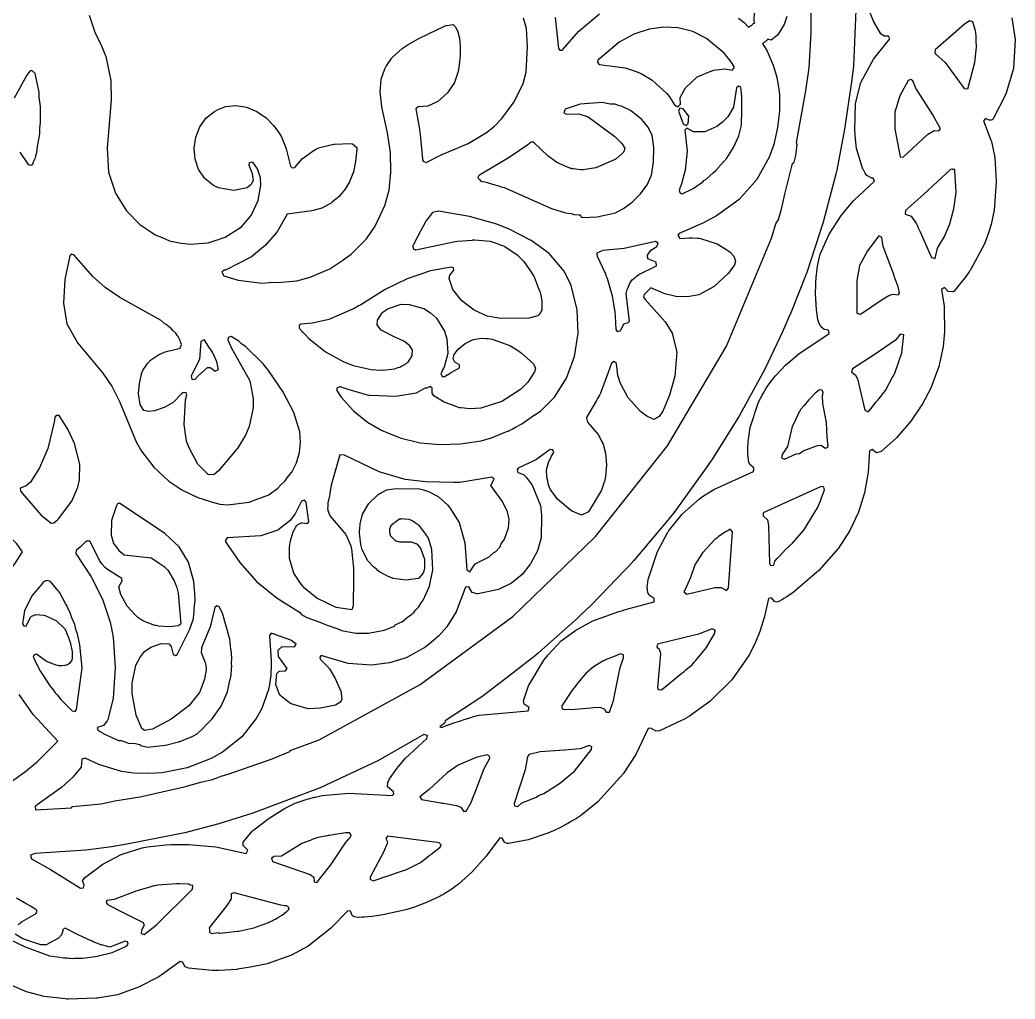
# Model space of a CAD drawing. Header units: millimetres. Extents: x 0 to 300, y 0 to 299.
# Drawn here: x 153.5 to 300.2, y 0.5 to 144.8 of the extents above; entities that cross this region are included whole.
import ezdxf

# ---------------------------------------------------------------- set-up
doc = ezdxf.new("R2010")
doc.units = ezdxf.units.MM
doc.layers.add('CUT', color=7, linetype='CONTINUOUS')

msp = doc.modelspace()

# ---------------------------------------------------------------- linework, layer by layer
at = {"layer": 'CUT'}
for points in [[(266.5788, 145.2991), (266.1433, 144.1234), (265.2383, 142.6017), (264.254, 141.8074), (263.8484, 141.9006), (263.7728, 141.9574), (263.7572, 141.9331), (263.6851, 141.8415), (263.6044, 141.7573), (263.5159, 141.6813), (263.4204, 141.6143), (263.3189, 141.5569), (263.3092, 141.5526), (263.2982, 141.5395), (263.2144, 141.4576), (263.1229, 141.3842), (263.0247, 141.3201), (262.9832, 141.2985), (263.6644, 140.1502), (264.5614, 138.1022), (265.0683, 136.3509), (265.3658, 134.5385), (265.4694, 133.7743), (265.4706, 131.3716), (265.2009, 128.9448), (264.6239, 126.4121), (263.9664, 124.5637), (262.125, 121.2733), (262.1181, 121.2623), (259.5215, 118.3269), (256.1952, 115.8899), (254.2818, 114.8582), (250.6931, 113.3078), (250.4833, 113.044), (250.7833, 112.5754), (252.157, 112.6834), (252.5143, 112.6629), (252.6242, 112.6566), (253.4015, 112.6121), (253.6197, 112.5996), (253.8493, 112.5708), (256.3019, 111.7554), (257.6962, 110.8868), (257.8524, 110.7846), (257.9601, 110.7142), (258.0253, 110.6715), (258.1833, 110.5681), (258.7358, 109.9348), (259.0015, 109.2142), (258.8685, 108.688), (257.9729, 107.4337), (255.8531, 105.4954), (253.5683, 104.2717), (253.5654, 104.2705), (251.8981, 103.9583), (250.1901, 103.9942), (248.5839, 104.3883), (246.5116, 105.3097), (245.5112, 104.3041), (245.4443, 103.9295), (245.6542, 103.5784), (248.6351, 100.2958), (249.654, 98.6074), (250.299, 96.0266), (250.3136, 95.8855), (250.3177, 95.8455), (250.3198, 95.8249), (250.3209, 95.8149), (250.047, 92.2877), (249.2627, 89.4826), (248.2869, 87.1298), (247.7251, 86.3041), (246.972, 85.8903), (245.9406, 86.3766), (245.0066, 87.0836), (243.151, 89.0729), (242.0254, 91.1741), (241.648, 92.3721), (241.4517, 94.1251), (241.0939, 94.4192), (240.7073, 94.164), (240.2471, 92.8106), (239.0897, 89.7482), (238.9457, 89.4913), (238.6657, 88.9919), (238.5483, 88.7825), (238.4906, 88.6794), (237.0228, 86.1755), (237.0417, 86.0948), (237.0331, 86.0793), (237.0508, 86.0563), (237.1861, 85.4809), (238.7589, 83.6901), (238.996, 83.2317), (239.206, 82.7962), (239.3167, 82.5667), (239.342, 82.5142), (239.4655, 82.258), (239.8319, 80.9435), (239.9589, 79.2094), (239.8151, 77.4871), (239.7319, 76.9941), (239.7241, 76.9474), (239.7117, 76.8739), (239.7024, 76.8187), (239.2238, 75.4767), (237.345, 72.2976), (236.3029, 71.7643), (234.9254, 72.3573), (234.6676, 72.5441), (232.7733, 74.1485), (231.6859, 75.6337), (231.4459, 76.243), (231.3503, 76.6766), (231.3099, 76.8599), (231.2809, 76.9914), (231.2492, 77.1353), (231.1153, 78.2244), (231.1461, 78.459), (231.4282, 79.5388), (231.8905, 80.4982), (232.2293, 81.0189), (232.088, 81.3986), (231.686, 81.448), (229.5468, 79.9249), (226.9713, 78.7135), (226.7856, 78.4428), (226.9262, 78.0737), (227.7205, 77.7848), (228.1527, 77.3972), (229.0362, 76.209), (230.2622, 73.2072), (230.4059, 71.7481), (230.3254, 68.4452), (229.7871, 66.5468), (228.848, 64.6995), (228.7928, 64.6185), (227.5333, 63.0591), (225.9531, 61.7806), (224.0435, 60.8047), (221.0806, 60.1808), (220.9291, 60.1661), (220.1537, 60.3807), (219.6769, 61.2095), (219.2167, 61.1719), (217.8385, 57.5207), (216.4576, 55.3112), (215.2751, 54.0231), (214.1468, 52.9926), (213.1972, 52.2767), (213.1429, 52.2453), (213.0192, 52.1738), (212.9123, 52.112), (211.5462, 51.3225), (210.447, 50.7603), (207.9907, 50.0335), (205.3553, 49.6967), (201.8874, 49.9427), (198.569, 50.9089), (198.4297, 50.9547), (198.4184, 50.9528), (197.9029, 51.1029), (197.7005, 50.8443), (197.7464, 50.554), (198.6717, 49.6677), (198.8619, 49.47), (198.9466, 49.3572), (199.0003, 49.2858), (199.1298, 49.1134), (199.9786, 47.7215), (200.7948, 45.8477), (200.9863, 44.7165), (200.8161, 44.2925), (200.0373, 43.7841), (197.8067, 43.3484), (196.0491, 43.23), (196.0124, 43.2301), (193.4884, 43.9607), (193.2387, 44.107), (192.2623, 44.8971), (192.2508, 44.9064), (192.2504, 44.9067), (192.0651, 45.0566), (191.9068, 45.2143), (191.8828, 45.2499), (191.7385, 45.5088), (191.6983, 45.5808), (191.6661, 45.6387), (191.6095, 45.7401), (191.2341, 46.8285), (191.3675, 48.4401), (191.7205, 48.7785), (192.6772, 48.8194), (192.9159, 49.1794), (191.621, 50.9529), (191.5839, 51.8994), (192.1496, 52.4081), (193.9774, 52.3555), (194.2248, 52.7796), (193.4349, 53.3452), (191.2571, 54.1465), (190.941, 54.2722), (190.9275, 54.2678), (190.5643, 54.4015), (190.2917, 54.0295), (190.5368, 50.3754), (190.5409, 50.2399), (190.542, 50.2052), (190.5512, 49.902), (190.5551, 49.7738), (190.4997, 48.1732), (190.2598, 46.5184), (190.2031, 46.3325), (190.1802, 46.2573), (190.1626, 46.1995), (190.1353, 46.11), (189.1938, 43.3124), (188.3424, 41.7954), (186.2271, 39.1359), (183.3825, 36.8652), (181.7228, 35.9251), (178.1815, 34.5245), (174.4622, 33.7988), (172.5023, 33.7051), (170.2754, 33.7651), (168.5427, 34.0276), (168.0089, 34.1442), (165.1372, 35.0451), (163.1393, 35.9727), (162.6398, 35.844), (162.5579, 34.6573), (161.3259, 33.1569), (159.6447, 31.63), (156.3893, 29.3209), (156.3755, 29.3197), (155.7407, 28.8662), (155.8314, 28.3523), (161.0913, 28.6546), (161.2746, 28.8379), (165.4825, 29.2527), (167.5148, 29.6933), (171.2514, 30.2845), (177.7376, 31.7333), (180.2, 32.4437), (181.8933, 32.8108), (183.3238, 33.3448), (184.224, 33.6045), (190.6823, 35.8687), (193.2829, 36.9677), (193.3343, 37.0816), (197.6465, 38.6913), (212.511, 46.8043), (226.1495, 56.8564), (238.3354, 68.6211), (248.9606, 81.9877), (257.6847, 96.7119), (264.3044, 112.6313), (264.9417, 114.7115), (265.3537, 115.3838), (265.7769, 116.865), (266.2606, 119.0718), (266.2537, 119.0996), (267.3737, 123.6236), (267.621, 123.8179), (267.893, 124.8155), (268.0744, 126.3572), (268.0022, 126.7182), (269.3786, 134.3114), (269.8313, 137.7257), (270.1616, 142.9238), (270.1619, 153.7088)], [(276.779, 147.3987), (276.3857, 137.984), (276.0801, 135.6547), (275.0717, 128.6641), (273.9071, 122.6242), (273.8145, 122.2224), (271.9371, 114.9445), (269.5071, 107.5626), (267.1579, 101.6166), (266.8184, 100.8544), (266.2567, 99.5934), (265.8677, 98.7203), (265.538, 97.98), (263.3285, 93.301), (259.5856, 86.4491), (255.7382, 80.3209), (254.9068, 79.0857), (250.027, 72.3331), (249, 71.0561), (243.997, 65.0966), (243.2152, 64.2251), (242.679, 63.6618), (237.8238, 58.6292), (236.9112, 57.7604), (236.3532, 57.2293), (235.8075, 56.7098), (235.7295, 56.6356), (235.6603, 56.5696), (230.8992, 52.3141), (229.9172, 51.4384), (229.5181, 51.1153), (225.1219, 47.6934), (221.5933, 45.0285), (216.2147, 41.4465), (216.1346, 41.1916), (215.4142, 40.5954), (215.7165, 40.5047), (216.3538, 40.7835), (216.3742, 40.7641), (217.6374, 41.2277), (218.3017, 41.4393), (219.1559, 41.7115), (219.6816, 41.8789), (220.5308, 42.1494), (221.189, 42.2846), (228.4345, 42.95), (228.5893, 43.4518), (227.8573, 43.9398), (227.7202, 44.4163), (228.4632, 46.6063), (230.755, 50.4193), (231.2283, 50.9948), (231.3484, 51.1409), (231.3825, 51.1824), (231.4, 51.2037), (233.2772, 53.2502), (235.4622, 54.831), (237.9489, 56.2104), (241.8126, 57.5943), (242.3733, 57.7549), (242.5159, 57.7957), (242.5558, 57.8071), (242.5716, 57.8117), (247.014, 59.0332), (247.0125, 59.497), (246.2529, 59.9743), (246.0787, 60.3342), (245.9785, 61.1865), (246.1184, 62.2701), (246.1226, 62.2932), (246.1244, 62.3032), (246.1364, 62.3697), (246.1551, 62.4729), (247.4713, 66.4214), (249.0274, 69.2796), (249.0649, 69.3346), (249.1107, 69.4017), (249.1752, 69.4963), (249.2586, 69.6185), (251.1263, 71.9181), (251.9945, 72.7262), (253.6848, 74.2117), (254.1357, 74.5281), (255.7831, 75.5546), (261.6637, 78.2408), (261.67, 78.358), (261.6957, 78.3694), (261.7148, 78.7706), (261.1201, 79.2366), (260.9603, 79.6148), (260.9472, 79.6825), (260.9277, 79.7834), (260.9243, 79.8016), (260.9009, 79.9227), (260.7942, 80.8082), (260.7924, 81.5395), (260.8657, 82.585), (261.1633, 84.7045), (262.399, 88.4208), (262.7215, 89.0658), (262.8534, 89.3295), (262.9145, 89.4517), (263.0574, 89.7376), (263.4926, 90.5125), (264.102, 91.3157), (264.3058, 91.5844), (264.4363, 91.7564), (264.9181, 92.3915), (266.3743, 93.9078), (268.3243, 95.549), (272.7897, 98.5706), (272.6995, 99.0617), (272.0425, 99.1695), (271.7111, 99.4428), (271.6085, 99.5989), (271.5728, 99.6532), (271.5369, 99.7078), (271.3219, 100.0349), (271.1093, 100.6262), (270.9186, 102.0619), (270.795, 104.4451), (270.8401, 105.6716), (270.8452, 105.8098), (270.8541, 106.0517), (270.8825, 106.8227), (271.0698, 108.4615), (271.2781, 109.4009), (271.4967, 110.2294), (272.7807, 113.2043), (274.4955, 115.8335), (274.7843, 116.1857), (274.8253, 116.2357), (274.827, 116.2378), (276.0946, 117.7836), (276.4139, 118.1554), (279.4687, 121.0228), (279.2954, 121.4596), (279.0673, 121.4631), (278.3493, 121.8647), (278.0996, 122.2066), (277.839, 122.6664), (277.826, 122.6937), (277.8236, 122.6987), (277.811, 122.7252), (277.7788, 122.7929), (276.8444, 125.8457), (276.689, 127.2544), (276.6008, 128.5066), (276.7026, 132.4737), (277.4705, 135.5531), (279.3208, 138.98), (281.7623, 142.0015), (281.5548, 142.3781), (280.8947, 142.389), (280.4184, 142.7065), (279.3172, 144.5926), (278.6146, 146.4461)], [(163.7213, 145.4926), (164.6282, 142.8324), (165.384, 141.3209), (165.3971, 141.3054), (166.1624, 139.4064), (166.9204, 135.829), (166.9534, 132.9274), (166.3493, 125.9432), (166.5552, 122.3604), (167.6162, 119.252), (169.2098, 116.6298), (171.1732, 114.611), (173.0889, 113.3422), (173.089, 113.3416), (173.0912, 113.3406), (173.4627, 113.0945), (174.4953, 112.6937), (175.5501, 112.2078), (175.9708, 112.121), (175.9888, 112.114), (176.0457, 112.1056), (177.2896, 111.849), (177.8315, 111.84), (178.5579, 111.732), (181.243, 111.9361), (182.5955, 112.3749), (182.8314, 112.4145), (183.0402, 112.5192), (183.7471, 112.7485), (184.7008, 113.3516), (184.8397, 113.4212), (185.0767, 113.5893), (186.1712, 114.2815), (187.6198, 115.9565), (188.6162, 118.1857), (189.0234, 120.4072), (188.9578, 121.494), (188.5496, 122.8385), (187.8588, 123.8027), (187.3224, 123.7058), (187.2625, 123.3824), (187.7186, 122.2861), (187.9025, 121.1404), (187.6063, 120.5013), (187.0076, 120.0063), (185.0542, 119.6182), (182.7811, 120.0453), (182.0441, 120.3793), (180.8389, 121.3498), (180.7896, 121.4021), (180.7766, 121.4158), (180.7401, 121.4546), (180.7333, 121.4617), (179.8759, 122.6987), (179.8722, 122.7067), (179.8666, 122.7186), (179.8614, 122.7296), (179.8522, 122.7492), (179.3567, 124.2588), (179.2014, 125.8881), (179.4499, 127.4989), (180.0274, 129.0236), (180.9676, 130.3241), (181.1399, 130.503), (182.1809, 131.3005), (182.5449, 131.4827), (182.5452, 131.4828), (182.5536, 131.4871), (182.7483, 131.5845), (183.8271, 132.0001), (185.3627, 132.1593), (186.8991, 131.917), (188.458, 131.2688), (189.7934, 130.3265), (190.9063, 129.2133), (191.5148, 128.3649), (192.0638, 127.5448), (192.7652, 125.8004), (193.4084, 123.2009), (193.6401, 122.9582), (194.0369, 123.0302), (195.1189, 124.314), (196.7396, 125.4994), (197.2536, 125.7598), (197.4589, 125.8637), (197.5157, 125.8926), (197.5492, 125.9095), (199.1601, 126.336), (199.7862, 126.4651), (199.9168, 126.4788), (202.2482, 126.5453), (202.5262, 126.5203), (203.1518, 125.957), (203.1612, 125.7121), (203.0029, 123.9287), (202.6761, 122.3951), (202.09, 120.9147), (201.4633, 119.8446), (201.4079, 119.7752), (201.3117, 119.6548), (201.2148, 119.5335), (200.7284, 118.9246), (200.6293, 118.809), (200.2842, 118.5152), (200.1724, 118.4202), (200.1305, 118.3845), (199.5546, 117.8944), (199.3689, 117.7511), (199.1933, 117.6498), (198.0216, 117.0538), (196.5446, 116.6259), (192.9042, 116.136), (191.4726, 113.6656), (191.3306, 113.4547), (189.7342, 111.5963), (187.6448, 109.8798), (183.7971, 107.8771), (183.6125, 107.8868), (183.28, 107.5845), (183.552, 107.0706), (185.6681, 106.4358), (189.205, 105.9823), (190.3537, 106.073), (190.4002, 106.1062), (191.5056, 106.0716), (194.3146, 106.3066), (196.2749, 106.8777), (199.1938, 108.0682), (200.8113, 109.1804), (201.1011, 109.3496), (201.137, 109.4043), (202.3587, 110.2444), (204.6235, 112.5348), (205.8692, 114.3852), (207.3223, 117.439), (207.9191, 119.6692), (208.1912, 122.3245), (208.1303, 125.2295), (207.7124, 128.1238), (206.8388, 131.9808), (206.6194, 134.1546), (206.775, 136.0424), (207.2828, 137.5723), (207.3513, 137.6885), (207.4541, 137.8631), (207.4678, 137.8863), (207.5217, 137.978), (208.0786, 138.7802), (208.2928, 139.0754), (208.3391, 139.1393), (208.4028, 139.2271), (209.8351, 140.5409), (209.8654, 140.5632), (210.7365, 141.1306), (212.3906, 142.0954), (216.2092, 143.9061), (216.3418, 143.9512), (216.359, 143.9571), (216.3619, 143.9581), (216.3906, 143.9679), (217.3532, 144.0771), (217.7328, 143.7378), (218.0599, 143.0248), (218.3141, 142.093), (218.4018, 140.7981), (218.4223, 139.8755), (218.4249, 139.7543), (218.4281, 139.6098), (218.4296, 139.5431), (218.3265, 138.5623), (218.1153, 137.1944), (217.5952, 135.5408), (216.5244, 134.0367), (215.111, 132.7753), (213.626, 132.06), (212.1917, 131.9446), (211.8926, 131.6753), (212.3901, 128.6948), (212.4213, 128.4795), (212.4471, 128.3018), (212.4689, 128.1515), (212.5005, 127.9334), (212.8412, 124.2519), (212.8492, 124.2431), (212.8501, 124.2284), (212.9336, 124.1), (212.9051, 123.9388), (213.419, 123.7574), (215.5326, 124.8515), (219.604, 126.5867), (222.2858, 128.1779), (223.4504, 129.1308), (224.5511, 130.2315), (226.3683, 132.6822), (227.6943, 135.3908), (228.1399, 137.0963), (228.3239, 140.8458), (228.1995, 143.5159), (227.7559, 145.0106)], [(232.3957, 145.1506), (232.8784, 140.5851), (233.0893, 140.323), (233.4597, 140.3408), (235.9171, 143.1364), (238.9481, 145.6532)], [(259.4235, 145.0588), (260.2567, 144.4161), (260.9582, 143.6773), (261.0232, 143.7478), (261.1107, 143.8258), (261.2053, 143.8949), (261.3062, 143.9544), (261.3578, 143.9784), (261.3966, 144.0259), (261.4798, 144.1093), (261.5706, 144.1842), (261.6684, 144.2498), (261.7722, 144.3056), (261.8274, 144.3286), (261.7292, 144.5352), (261.8153, 146.0253)], [(299.7354, 145.0959), (300.207, 141.8892), (299.9637, 137.6376), (298.8299, 133.8322), (296.984, 130.2039), (296.9554, 130.1715), (296.9419, 130.1562), (296.9383, 130.1521), (296.9354, 130.1488), (296.809, 130.0727), (296.6892, 130.0249), (296.3683, 130.0117), (295.8412, 130.2374), (295.5375, 129.9217), (296.6252, 127.0746), (296.7068, 126.8349), (297.2441, 124.4969), (297.423, 120.9643), (297.4187, 120.8132), (297.119, 116.7605), (296.6662, 114.647), (296.2787, 113.3934), (295.6931, 111.753), (293.5625, 107.8254), (293.5617, 107.8242), (293.5064, 107.7443), (293.3903, 107.5765), (292.9998, 107.012), (291.1657, 104.7603), (291.1239, 104.7282), (291.1174, 104.7232), (291.1079, 104.7159), (291.1002, 104.7099), (291.0305, 104.6949), (290.3645, 104.7348), (289.7975, 105.3331), (289.3517, 105.0679), (289.7479, 102.5917), (289.761, 102.2663), (289.8023, 98.8121), (289.627, 96.6375), (289.0703, 94.1163), (289.0219, 93.9246), (289.0168, 93.9045), (288.9926, 93.8087), (288.9293, 93.5579), (288.8388, 93.3039), (287.7924, 90.5212), (286.5621, 88.1721), (284.8519, 85.6217), (282.7285, 83.1871), (280.443, 81.1584), (279.787, 80.9851), (279.1618, 81.4631), (278.7278, 81.2876), (278.5268, 78.1218), (277.987, 75.0927), (277.1062, 72.2275), (275.8272, 69.5076), (274.1827, 66.9431), (271.2829, 63.6098), (267.4849, 60.3697), (266.5357, 59.7526), (266.1125, 59.4774), (265.9383, 59.3641), (265.8467, 59.3046), (265.4772, 59.0846), (265.1023, 58.9465), (264.7176, 59.0566), (264.2935, 59.5795), (263.8364, 59.4848), (263.2512, 56.8666), (262.5613, 54.6191), (261.8184, 52.7976), (261.0186, 51.2005), (261.0035, 51.1738), (261.0013, 51.17), (261.0002, 51.1681), (260.9718, 51.118), (258.4302, 47.5223), (255.2701, 44.3621), (255.2511, 44.3468), (255.2458, 44.3424), (255.2385, 44.3366), (255.2198, 44.3214), (252.1903, 42.1728), (251.5306, 41.7753), (251.4562, 41.7305), (251.3595, 41.6722), (251.1542, 41.5485), (247.7663, 39.9877), (247.2854, 39.9381), (246.5655, 40.3593), (246.5304, 40.3942), (246.5111, 40.3911), (246.5095, 40.3921), (246.49, 40.3879), (246.1034, 40.3275), (244.2888, 36.5085), (242.4489, 33.6581), (238.7238, 29.5391), (236.1248, 27.4574), (235.3896, 27.0002), (235.1706, 26.8721), (235.114, 26.839), (234.8418, 26.6798), (234.5138, 26.488), (234.2637, 26.3417), (233.9903, 26.1818), (233.8327, 26.0896), (233.2016, 25.7441), (232.359, 25.3494), (231.311, 24.927), (228.4546, 23.9445), (225.5197, 23.3808), (225.3415, 23.4128), (225.2957, 23.4211), (225.2844, 23.4231), (225.28, 23.4239), (225.0139, 23.5084), (224.9315, 23.5908), (224.931, 23.5913), (224.931, 23.5913), (224.9227, 23.5996), (224.6112, 24.1769), (224.2384, 24.2063), (222.2514, 21.5011), (220.135, 19.1429), (218.1674, 17.3864), (217.6252, 16.9811), (217.1564, 16.6588), (216.1547, 16.0056), (216.1536, 16.005), (216.1456, 16.0008), (216.1001, 15.9768), (215.966, 15.906), (215.8308, 15.8346), (215.7101, 15.7708), (215.4699, 15.644), (213.4606, 14.6791), (211.5464, 13.9747), (210.5401, 13.6399), (210.4204, 13.6), (210.4025, 13.5941), (210.3998, 13.5932), (206.9953, 12.8877), (205.4425, 12.6331), (204.8107, 12.5679), (204.3047, 12.5371), (204.2943, 12.5365), (204.1674, 12.5287), (203.9068, 12.5129), (203.4254, 12.4836), (203.3022, 12.4966), (202.8011, 12.57), (202.4775, 12.7657), (202.2647, 13.4012), (201.837, 13.4735), (199.3175, 10.8712), (195.9818, 8.263), (193.538, 6.9331), (189.9722, 5.6555), (187.5211, 5.159), (185.8817, 4.8998), (185.5849, 4.8529), (185.4951, 4.8387), (185.4623, 4.8335), (182.8272, 4.6949), (182.5413, 4.6879), (182.5091, 4.6871), (182.4744, 4.6862), (181.8729, 4.6713), (178.3794, 4.9968), (177.8711, 5.2303), (177.4794, 5.9095), (177.1549, 5.9815), (173.9992, 3.7244), (170.9825, 2.1985), (167.8835, 1.0936), (165.2594, 0.6669), (164.9548, 0.6173), (164.8592, 0.6018), (164.7781, 0.5886), (160.6812, 0.4588), (160.594, 0.4623), (160.5648, 0.4635), (160.4185, 0.4694), (160.2311, 0.4769), (157.065, 0.8181), (154.6569, 1.457), (154.4665, 1.5229), (150.4307, 3.2315)], [(153.4763, 125.3094), (154.7376, 123.4607), (154.8085, 123.4571), (154.8106, 123.4542), (155.1395, 123.3603), (155.2532, 123.4347), (155.2973, 123.4324), (155.3214, 123.4793), (155.3958, 123.5279), (155.5198, 123.8653), (155.8234, 124.4557), (155.9085, 124.9223), (156.0161, 125.2149), (156.126, 126.1143), (156.4686, 127.9916), (156.4527, 128.7862), (156.558, 129.6477), (156.5276, 132.0399), (156.3602, 133.3923), (156.3456, 134.1174), (155.7508, 136.8682), (155.2739, 137.3215), (154.9952, 137.2299), (154.5121, 136.617), (152.6475, 133.2443)], [(151.6633, 32.0943), (153.9078, 33.6857), (154.1373, 33.8439), (156.071, 35.4501), (159.1191, 38.4534), (155.4682, 42.3844), (153.4, 45.3348)], [(153.2587, 11.4419), (153.5454, 11.6668), (153.6819, 11.7738), (153.7092, 11.7952), (153.8437, 11.9006), (155.9194, 13.0855), (155.9556, 13.236), (156.0139, 13.3596), (155.9951, 13.4006), (156.0285, 13.5398), (155.8941, 13.6212), (155.877, 13.6586), (155.4848, 13.885), (155.0633, 14.1726), (154.525, 14.4492), (153.0218, 15.3584)], [(152.0466, 9.2506), (154.289, 8.1372), (157.8933, 6.8178), (159.3985, 6.6572), (159.9439, 6.5249), (160.4886, 6.5374), (160.7365, 6.4946), (160.9222, 6.4946), (161.2027, 6.4647), (161.5733, 6.4946), (162.7447, 6.4946), (164.6393, 6.7422), (164.8816, 6.7618), (167.0871, 7.3066), (169.2004, 8.2462), (169.4679, 8.5363), (169.3813, 8.8927), (169.0372, 9.0196), (166.7799, 8.1146), (165.8583, 8.355), (165.5504, 8.4353), (165.4014, 8.4741), (165.3636, 8.484), (164.2905, 8.9106), (164.0446, 9.024), (163.6548, 9.2036), (162.8136, 9.5913), (162.1076, 9.9166), (160.1904, 10.9107), (159.8193, 10.6928), (159.826, 10.519), (159.6611, 9.9121), (159.1962, 9.4237), (157.3866, 8.468), (156.6171, 8.4715), (153.9295, 9.3169), (152.7892, 10.0319)]]:
    msp.add_lwpolyline(points, dxfattribs=at)
for points in [[(294.2632, 138.5179), (294.5259, 140.7699), (294.486, 141.7791), (294.4929, 142.2403), (294.4636, 142.3466), (294.4408, 142.9226), (294.4388, 142.929), (294.4375, 142.9774), (294.3633, 143.1739), (293.955, 144.4985), (293.5087, 144.644), (292.6779, 144.0784), (288.4459, 140.3775), (288.3917, 139.8776), (288.4887, 139.8196), (288.491, 139.7966), (289.8932, 138.4954), (292.7012, 134.6748), (293.2599, 134.6423)], [(248.8755, 133.931), (249.2807, 133.4284), (249.997, 132.2822), (250.5109, 131.9497), (250.9039, 132.3729), (250.819, 133.2217), (250.8352, 133.3403), (251.5989, 134.7863), (253.3395, 136.3743), (255.7305, 137.3473), (257.4719, 137.5708), (258.5104, 137.3659), (258.8334, 137.7425), (258.3636, 138.6211), (257.3174, 139.87), (254.7229, 142.0549), (252.7044, 143.0555), (250.5622, 143.5932), (248.4333, 143.7082), (246.2432, 143.4179), (244.0056, 142.6681), (241.8344, 141.4881), (238.9592, 139.0617), (238.7426, 138.9016), (238.7373, 138.8744), (238.71, 138.8514), (238.6274, 138.4916), (238.8818, 138.224), (242.7173, 137.7036), (244.1831, 137.2198), (245.0961, 136.9006), (246.7234, 135.9138)], [(250.8132, 120.1299), (250.6923, 119.6462), (250.8132, 119.2532), (251.1457, 119.1323), (252.7479, 119.9182), (254.1687, 120.9158), (254.3415, 121.0886), (254.6863, 121.3099), (255.7066, 122.256), (256.0939, 122.5656), (256.3215, 122.8262), (256.3557, 122.8578), (256.3917, 122.9066), (257.7035, 124.4088), (258.675, 125.9534), (259.5087, 127.7135), (259.8813, 129.2585), (259.8913, 129.8841), (259.8993, 129.8905), (259.9082, 130.9497), (259.9442, 133.2093), (259.9287, 133.3806), (259.9296, 133.482), (259.9185, 133.4934), (259.7926, 134.8871), (259.4448, 135.012), (259.1489, 134.7906), (258.6812, 131.9194), (257.8857, 130.5111), (257.0994, 129.7208), (256.2586, 129.0717), (254.4731, 128.2656), (254.4682, 128.2647), (252.7882, 128.2822), (251.8372, 128.844), (251.5487, 128.5194), (251.8687, 125.4267), (251.5953, 122.6078), (251.0443, 120.6156), (250.8822, 120.1851)], [(288.0935, 130.8042), (285.5509, 134.7093), (285.1103, 135.8168), (284.836, 136.0094), (284.4392, 135.8301), (283.2109, 133.6092), (282.4964, 131.1603), (282.4599, 128.737), (283.2564, 124.6196), (283.7149, 124.5621), (287.3162, 127.8997), (288.2557, 128.4883), (288.9779, 128.4475), (289.2061, 128.7291)], [(221.1741, 121.3306), (221.2508, 121.2437), (221.2814, 121.2016), (221.2905, 121.1988), (221.4601, 121.0065), (222.052, 120.9351), (223.5324, 120.4945), (223.9033, 120.378), (224.4704, 120.1999), (224.6482, 120.144), (224.8721, 120.0737), (231.8933, 117.0055), (233.9216, 116.3475), (234.7735, 116.2281), (235.23, 116.1035), (235.9135, 116.0682), (236.1238, 116.0387), (236.182, 115.7768), (236.4843, 115.6558), (238.6004, 115.7465), (241.3211, 116.3511), (242.2884, 116.8953), (242.2935, 116.9079), (242.4623, 116.9744), (243.774, 117.9239), (245.013, 119.134), (245.9549, 120.4644), (246.5974, 121.9115), (246.9145, 123.8239), (246.946, 125.9698), (246.6889, 127.7718), (246.0831, 129.0059), (245.1757, 130.1233), (243.4982, 131.4249), (242.2072, 132.0452), (241.8967, 132.1035), (241.187, 132.3396), (240.4977, 132.3661), (239.3336, 132.5847), (236.0913, 132.3456), (233.8682, 131.6083), (233.7059, 131.0765), (234.0169, 130.8739), (235.8919, 130.9161), (237.2697, 130.5065), (241.2285, 127.5933), (242.2417, 126.5781), (242.6789, 125.8573), (242.5103, 125.3388), (242.2177, 125.024), (241.4125, 124.3042), (241.2396, 124.1843), (238.4198, 122.975), (236.52, 122.6855), (236.2172, 122.6916), (235.0441, 122.8065), (234.9113, 122.8432), (234.862, 122.8567), (234.7322, 122.8926), (234.5793, 122.9347), (232.6425, 123.7386), (231.3105, 124.7375), (229.3032, 126.6822), (229.1501, 126.7355), (229.0683, 126.8155), (229.0173, 126.7818), (228.9786, 126.7953), (228.904, 126.7439), (228.8697, 126.7734), (228.3739, 126.3792), (225.6222, 124.4862), (221.2635, 121.9185), (221.2246, 121.9101), (221.2122, 121.8883), (221.1963, 121.8789), (221.1769, 121.8263), (221.0233, 121.557), (221.0379, 121.5369), (221.0067, 121.5204), (221.0469, 121.4749), (221.0365, 121.4468)], [(251.2616, 131.658), (250.8088, 131.7586), (250.5814, 131.3474), (251.2839, 129.4385), (251.7032, 129.2265), (252.0068, 129.4956), (252.1077, 130.5778)], [(288.7638, 111.1275), (289.7851, 112.8449), (290.5734, 114.7442), (291.0144, 116.3707), (291.0283, 116.4089), (291.0333, 116.4403), (291.1717, 116.9506), (291.5049, 119.3193), (291.5019, 119.3805), (291.5047, 119.398), (291.5033, 119.4206), (291.5048, 119.4295), (291.465, 120.1113), (291.3406, 122.5748), (291.321, 122.5768), (291.3179, 122.6299), (291.3097, 122.6333), (291.3042, 122.7247), (291.0578, 122.7404), (290.9725, 122.7766), (290.9275, 122.7487), (290.7451, 122.7603), (286.7244, 119.038), (284.0676, 116.6935), (284.0078, 116.1655), (284.9105, 115.8633), (285.662, 114.7046), (285.7983, 114.4196), (285.8602, 114.2901), (285.8852, 114.2379), (286.2287, 113.5195), (287.8672, 109.752), (288.4034, 109.6237)], [(218.31, 93.4937), (218.2911, 93.9206), (217.6255, 94.3454), (217.3676, 94.8097), (217.3584, 94.8601), (217.532, 95.4496), (218.1347, 96.2423), (219.1416, 97.1071), (220.2017, 97.6044), (220.3905, 97.6557), (221.4992, 97.873), (222.2106, 97.8408), (222.4967, 97.8064), (222.5015, 97.8058), (222.5514, 97.7998), (223.1367, 97.7294), (225.7052, 96.8083), (226.8684, 96.0809), (226.8686, 96.0807), (226.8694, 96.0802), (226.8694, 96.0802), (227.3908, 95.7109), (229.2148, 94.0785), (229.5252, 93.4519), (229.3777, 92.9031), (228.3943, 91.4003), (227.3114, 90.2863), (224.5447, 88.5199), (221.4315, 87.5767), (219.8848, 87.4558), (219.8319, 87.4559), (218.5563, 87.586), (218.3102, 87.6183), (215.9532, 88.4738), (214.5339, 89.3924), (214.3883, 89.6113), (214.28, 89.7741), (214.2761, 89.7847), (214.2625, 90.519), (213.9777, 90.7415), (213.3566, 90.4517), (213.3346, 90.4868), (213.3043, 90.5477), (211.9222, 89.7852), (208.9446, 89.297), (205.1169, 89.412), (205.0903, 89.4159), (205.0547, 89.4212), (205.0011, 89.4291), (204.7531, 89.4658), (201.9213, 90.3122), (201.0278, 90.5971), (200.789, 90.7122), (200.7349, 90.6904), (200.7062, 90.6996), (200.6717, 90.6857), (200.6707, 90.686), (200.2354, 90.5111), (200.218, 90.1401), (200.8741, 89.1728), (202.682, 87.1521), (204.7714, 85.4805), (206.6306, 84.4203), (206.7599, 84.3359), (206.8186, 84.3131), (207.1076, 84.1483), (209.7308, 83.1114), (212.5129, 82.4572), (215.3668, 82.1924), (218.4419, 82.2838), (221.4833, 82.7563), (223.0125, 83.183), (225.1222, 84.0535), (225.492, 84.1877), (225.6408, 84.2674), (226.0654, 84.4427), (226.5546, 84.7571), (227.4976, 85.2625), (229.3887, 86.5744), (229.4049, 86.5895), (230.2298, 87.1198), (232.3137, 89.1748), (234.0659, 91.9746), (235.2477, 95.1654), (235.8209, 98.6127), (235.6689, 102.0406), (234.7535, 105.6443), (233.7209, 107.7367), (231.5209, 110.3432), (228.8919, 112.2811), (225.651, 113.9459), (223.819, 114.6676), (219.8028, 115.8155), (215.206, 116.5916), (214.3431, 116.3692), (213.3344, 115.1038), (211.7015, 112.0509), (211.5454, 111.6418), (211.4239, 111.5446), (211.4457, 111.3808), (211.4245, 111.3251), (211.4733, 111.1735), (211.4843, 111.0912), (211.5041, 111.078), (211.5371, 110.9757), (211.7482, 110.9153), (211.7564, 110.9098), (211.7624, 110.9112), (211.89, 110.8746), (217.6881, 112.1344), (218.0014, 112.1646), (220.1989, 112.337), (220.2491, 112.3394), (220.2601, 112.34), (220.3375, 112.3438), (220.5313, 112.3533), (222.8067, 112.1473), (223.6936, 111.8513), (224.4337, 111.5839), (224.4954, 111.5616), (224.6534, 111.5045), (224.9114, 111.4113), (226.9034, 110.0847), (226.9059, 110.0824), (226.907, 110.0814), (226.9121, 110.0766), (226.9286, 110.061), (227.8025, 109.1819), (228.7978, 107.735), (229.2041, 107.0798), (229.3046, 106.9177), (229.316, 106.8993), (229.3195, 106.8937), (229.772, 105.7406), (229.8775, 105.4417), (230.1264, 104.7363), (230.197, 104.5365), (230.2294, 104.4445), (230.4369, 103.3596), (230.4602, 102.0014), (230.0489, 101.3322), (230.0019, 101.2917), (229.9996, 101.2897), (229.9779, 101.271), (229.8428, 101.1547), (228.5275, 100.8144), (224.3948, 100.7861), (224.1265, 100.8211), (222.3966, 101.1379), (220.4913, 101.9845), (218.6474, 103.3893), (217.3354, 105.0567), (216.7768, 106.6693), (216.861, 107.1375), (217.4926, 107.8946), (217.4025, 108.2171), (217.0956, 108.3509), (214.0283, 107.7771), (210.6156, 106.6292), (207.3707, 105.0217), (203.7574, 102.8005), (203.6611, 102.7454), (203.5522, 102.6831), (203.44, 102.619), (202.7836, 102.2437), (199.0532, 100.6203), (196.6626, 100.0649), (194.9273, 99.9438), (194.6655, 99.737), (194.6769, 99.3693), (194.8849, 99.1414), (194.8732, 99.0821), (195.0083, 98.9491), (195.0173, 98.9184), (195.171, 98.7889), (195.5194, 98.4458), (196.0639, 97.8489), (198.556, 95.8603), (201.2476, 94.3917), (202.6258, 93.8423), (205.2916, 93.2565), (206.6725, 93.165), (206.8311, 93.1811), (206.9804, 93.1662), (208.7809, 93.3406), (209.2085, 93.5239), (209.5348, 93.618), (209.7865, 93.7715), (210.208, 93.9522), (210.383, 94.1355), (210.7345, 94.35), (211.051, 94.8352), (211.109, 94.8959), (211.1508, 94.9881), (211.331, 95.2644), (211.332, 95.2917), (211.3383, 95.2998), (211.3424, 95.4109), (211.3478, 95.4228), (211.3448, 95.4741), (211.3651, 96.0181), (211.3576, 96.0301), (211.3624, 96.1694), (210.9407, 96.7941), (210.0899, 97.4384), (208.5842, 98.0951), (206.7479, 99.0556), (206.5688, 99.2853), (206.1868, 99.8438), (206.2021, 100.4998), (206.9055, 101.6207), (206.9856, 101.686), (206.9933, 101.6923), (206.9942, 101.6931), (207.132, 101.8054), (207.718, 102.2173), (209.7079, 102.8605), (210.8988, 102.8311), (213.0298, 102.2224), (214.0278, 101.6161), (214.9245, 100.8081), (216.0806, 98.8922), (216.4393, 97.7525), (216.5897, 95.663), (216.5768, 95.6054), (216.0375, 93.6147), (215.8048, 93.2253), (215.8566, 93.2016), (215.5481, 92.6559), (215.772, 92.2079), (216.1098, 92.2208), (216.4723, 92.4625), (216.5007, 92.3956), (216.9585, 92.7636)], [(280.5704, 112.7259), (280.1115, 112.9729), (278.4341, 110.759), (277.2745, 108.5773), (276.8988, 106.3788), (276.8872, 102.2751), (276.8715, 101.7649), (276.8857, 101.7438), (276.8851, 101.5475), (277.051, 101.4962), (277.0756, 101.4593), (277.1705, 101.4592), (277.4103, 101.3851), (280.7773, 103.6542), (281.589, 104.1833), (281.6808, 104.2179), (282.2439, 104.3544), (282.9531, 104.2493), (283.1852, 104.4896), (282.9915, 105.456), (282.3953, 107.004), (282.3232, 107.2501), (280.7371, 111.3915)], [(239.7751, 107.45), (239.8699, 107.1947), (239.8996, 107.1144), (240.0119, 106.8119), (240.1132, 106.5388), (240.7958, 104.1117), (241.2076, 101.7103), (241.2485, 101.1295), (241.3495, 99.1365), (241.5665, 98.8419), (242.0455, 98.957), (242.5481, 100.0072), (243.1707, 100.1636), (243.3596, 100.4004), (242.8954, 104.4517), (242.9711, 104.8524), (243.0399, 105.0344), (243.0745, 105.126), (243.1594, 105.3504), (243.3502, 105.8552), (243.7818, 106.47), (244.7276, 107.2656), (247.3713, 108.5377), (247.2987, 109.055), (246.0592, 109.5643), (246.0083, 110.1141), (246.5244, 110.8169), (247.3939, 111.3993), (247.5958, 111.8522), (247.19, 112.1371), (242.5761, 111.0976), (239.434, 110.7895), (238.5668, 110.4136), (238.6131, 109.941)], [(165.7546, 92.6976), (167.1035, 90.6769), (168.2409, 88.4622), (170.6432, 82.6028), (171.4367, 81.2004), (173.2394, 78.8365), (175.4472, 76.8043), (177.3571, 75.5184), (178.9179, 74.7678), (179.2729, 74.5897), (179.3242, 74.5724), (179.7405, 74.3722), (181.4565, 73.8504), (181.8303, 73.7239), (181.8841, 73.7205), (182.9782, 73.3878), (184.1774, 73.3047), (187.3001, 73.6949), (188.5721, 74.1828), (189.093, 74.344), (189.25, 74.4428), (190.1848, 74.8013), (191.5469, 75.7634), (191.9579, 76.2319), (192.5681, 76.7856), (193.0343, 77.4587), (193.5971, 78.1002), (194.2978, 79.5179), (194.7453, 81.0306), (194.8876, 82.4962), (194.7693, 84.0605), (193.8694, 86.9046), (192.2654, 90.0228), (190.167, 93.1136), (189.3552, 94.0723), (189.2659, 94.1961), (189.181, 94.2781), (188.9979, 94.4945), (188.3125, 95.1173), (188.1175, 95.3057), (188.0658, 95.3667), (187.8644, 95.5502), (186.6919, 96.6831), (186.2357, 97.0046), (185.7679, 97.4297), (184.6727, 98.1119), (184.2302, 97.9703), (184.1701, 97.6422), (184.6831, 96.4208), (187.3535, 91.6611), (187.4211, 91.4805), (187.4311, 91.4536), (187.4329, 91.4489), (187.4657, 91.361), (187.9007, 88.9993), (187.8999, 87.5932), (187.3095, 84.8529), (186.7816, 83.5581), (185.6354, 81.6884), (182.7999, 78.3008), (182.1665, 77.7898), (181.31, 77.7125), (179.7268, 79.2835), (178.436, 81.7281), (178.07, 82.7096), (178.0035, 83.0138), (177.7193, 85.1583), (177.9147, 88.7601), (178.1253, 89.5105), (178.0398, 89.8309), (177.4932, 89.8804), (177.3474, 89.6789), (176.0864, 88.3688), (174.7613, 87.6451), (173.3357, 87.16), (172.5001, 87.0601), (171.7687, 87.2294), (171.2224, 88.0831), (171.0103, 89.6869), (171.1303, 91.1919), (171.4227, 92.5436), (171.452, 92.6395), (171.7022, 93.1932), (172.376, 94.1876), (172.7752, 94.6244), (173.9444, 95.4127), (174.9256, 95.8506), (176.9229, 96.3334), (176.9313, 96.3511), (177.1364, 96.3961), (177.32, 96.9291), (177.1644, 97.3113), (177.1476, 97.5343), (176.9162, 97.9211), (176.8433, 98.1), (176.7339, 98.2257), (176.4979, 98.6204), (176.0379, 99.0255), (175.8609, 99.229), (175.342, 99.646), (175.1022, 99.8662), (175.0511, 99.8949), (174.9808, 99.9568), (174.8922, 100.0075), (174.3207, 100.4669), (168.2426, 103.8651), (166.0821, 105.3248), (164.2548, 106.9667), (161.5177, 110.126), (161.1604, 110.2316), (160.8775, 109.989), (160.12, 106.522), (159.912, 103.043), (160.4438, 99.9786), (162.0371, 97.1421)], [(278.6447, 87.1082), (278.9304, 87.4757), (279.748, 88.4849), (280.0376, 88.8), (280.1517, 88.9832), (281.1019, 90.156), (282.2453, 92.297), (282.2667, 92.3335), (282.2699, 92.3431), (282.5369, 92.843), (283.5232, 95.7323), (283.8126, 98.3388), (283.2779, 98.453), (282.6416, 97.611), (282.5966, 97.5735), (279.4506, 95.3969), (276.249, 93.3617), (276.0751, 92.9309), (276.6735, 92.417), (276.9534, 91.8889), (278.0718, 87.2563), (278.5629, 87.0221), (278.6358, 87.1121)], [(182.3122, 92.9847), (182.7648, 93.2446), (182.5448, 94.3993), (181.9207, 95.8052), (181.2845, 96.74), (180.7912, 97.521), (180.7616, 97.5085), (180.6938, 97.6081), (180.1936, 97.3909), (179.9766, 94.7142), (178.7757, 92.3023), (178.8546, 91.8464), (179.3133, 91.7866), (179.8833, 92.4151), (181.1391, 93.5321), (181.5063, 93.5531), (181.6395, 93.5227)], [(271.5804, 82.0901), (272.2378, 81.674), (272.6283, 81.8595), (272.4932, 83.2855), (272.4009, 85.4535), (271.9129, 87.9856), (271.875, 88.2666), (271.7943, 89.3167), (271.9281, 89.8849), (271.7486, 90.2066), (271.3813, 90.2354), (270.7276, 89.7803), (270.067, 89.0334), (269.7377, 88.7567), (269.1253, 87.9687), (268.6364, 87.4159), (268.5304, 87.2031), (268.3652, 86.9905), (267.7341, 85.6049), (267.3599, 84.854), (266.6686, 81.9073), (265.8661, 80.7276), (265.7942, 80.2437), (266.2152, 80.0604), (267.9163, 80.7997), (268.4372, 80.8916), (268.987, 81.2519), (271.0818, 82.0334)], [(158.5276, 70.6324), (159.0426, 71.1), (159.2063, 71.2354), (161.1612, 73.8225), (162.0591, 75.9071), (162.2984, 76.997), (162.3303, 79.3175), (161.556, 82.3369), (160.5669, 84.4622), (159.3099, 86.4654), (158.9702, 86.4757), (158.9513, 86.4554), (158.9489, 86.4554), (158.9473, 86.4536), (158.8716, 86.4524), (158.6748, 86.2262), (158.5744, 85.4783), (157.6371, 81.6253), (156.4036, 78.7565), (155.0811, 76.6414), (154.4536, 76.0844), (153.5602, 75.7385), (153.6082, 75.336), (156.6058, 71.8304), (158.0991, 70.5872), (158.1693, 70.6011), (158.1835, 70.587)], [(206.4836, 78.1559), (201.3771, 80.6152), (200.6832, 80.6557), (199.384, 76.2121), (199.203, 74.9786), (199.1968, 74.9495), (199.1466, 74.7504), (199.1298, 74.6343), (198.9085, 73.5933), (198.9053, 73.0805), (198.8606, 72.7713), (198.9026, 72.6447), (198.9014, 72.4604), (199.1699, 71.8371), (199.1922, 71.7697), (199.2094, 71.7504), (199.2477, 71.6357), (201.5497, 68.934), (202.2894, 67.2785), (202.3142, 67.2029), (202.3826, 66.8217), (202.6651, 63.9949), (202.6981, 62.4104), (202.6318, 58.4162), (202.4597, 57.8353), (202.4575, 57.8327), (200.1205, 58.1795), (197.2829, 59.5547), (195.4746, 61.0244), (195.4635, 61.038), (195.3234, 61.2111), (195.226, 61.3314), (194.7343, 61.9386), (193.9014, 63.2352), (193.257, 65.4097), (193.26, 67.0811), (193.2951, 67.342), (193.3109, 67.4593), (193.3404, 67.6782), (193.3846, 68.0057), (193.7793, 69.3123), (194.3414, 70.3024), (194.9719, 70.6744), (195.0979, 70.6737), (195.7875, 70.552), (196.1118, 70.7969), (195.685, 73.7219), (195.476, 73.9787), (194.9976, 73.8653), (194.076, 71.9687), (194.0459, 71.9234), (193.3513, 70.9875), (191.5091, 69.5513), (189.0072, 68.741), (184.0742, 68.4414), (183.758, 67.9897), (183.9192, 67.7546), (183.9239, 67.7033), (184.1758, 67.3805), (185.9498, 64.7939), (188.3993, 61.9845), (191.4216, 59.5332), (194.7212, 57.4827), (195.0393, 57.1311), (195.7951, 56.6776), (198.0902, 55.8564), (198.6377, 55.5989), (200.3777, 55.033), (200.5372, 55.0046), (200.5412, 54.9847), (200.9039, 54.8034), (203.02, 54.3802), (204.8942, 54.3802), (207.2219, 54.8336), (208.7032, 55.4382), (208.8479, 55.6139), (209.9259, 56.1296), (210.6037, 56.6802), (211.2822, 57.1981), (211.4201, 57.3433), (211.6037, 57.4925), (211.7972, 57.7408), (212.3166, 58.2881), (212.6774, 58.87), (212.9635, 59.2369), (213.1191, 59.5823), (213.1399, 59.6159), (213.2167, 59.7989), (213.9097, 61.3366), (214.3542, 63.7212), (214.2427, 66.7454), (213.7535, 68.4113), (213.0525, 69.3661), (213.0349, 69.4022), (213.0018, 69.4351), (212.4203, 70.227), (211.8402, 70.5872), (211.7279, 70.6986), (211.2154, 70.9752), (210.9056, 71.1675), (210.1962, 71.1736), (209.8367, 71.2197), (209.7127, 71.1777), (209.4804, 71.1797), (209.2812, 71.0315), (209.1524, 70.9879), (208.8878, 70.7682), (208.773, 70.7187), (208.6726, 70.5895), (208.5513, 70.4888), (208.192, 70.2217), (207.997, 69.7201), (207.9745, 69.6911), (207.9756, 69.6651), (207.9703, 69.6514), (207.98, 69.5663), (207.9923, 69.2872), (208.0002, 69.2743), (208, 69.1928), (208.0287, 69.1382), (208.0689, 68.7858), (208.8639, 68.0152), (208.9818, 68.007), (208.9904, 67.9992), (209.4462, 67.8321), (211.201, 67.852), (211.2167, 67.8509), (211.8444, 67.62), (211.8851, 67.6005), (211.9146, 67.5864), (211.965, 67.5623), (212.0593, 67.5172), (212.0876, 67.4892), (212.2607, 67.2879), (212.5403, 66.9152), (213.1692, 65.2858), (213.1453, 63.8922), (212.9458, 63.2142), (212.3251, 62.4855), (212.2343, 62.4308), (210.4268, 62.213), (208.5524, 62.4606), (208.5377, 62.4662), (208.5051, 62.4787), (208.4496, 62.5), (207.7769, 62.7581), (206.5321, 63.4255), (206.1905, 63.6991), (206.1528, 63.7294), (206.0565, 63.8065), (205.6331, 64.1458), (204.7945, 65.053), (203.969, 66.6501), (203.7871, 67.4499), (203.5801, 69.1475), (203.5857, 69.4735), (203.5917, 69.5463), (203.6011, 69.6611), (203.6064, 69.7252), (203.6711, 70.5098), (204.0232, 71.9253), (204.9353, 73.5164), (206.3302, 74.846), (206.929, 75.1904), (207.5767, 75.4971), (208.975, 75.7058), (212.4289, 75.6605), (213.0156, 75.5045), (213.7404, 75.2919), (215.1618, 74.525), (216.5465, 73.2936), (216.8989, 72.8713), (218.2551, 70.7212), (219.0997, 67.7022), (219.3802, 63.7373), (219.8418, 63.4318), (220.6421, 64.6174), (222.6796, 65.6575), (223.3555, 66.2566), (223.6721, 66.4512), (224.1881, 67.0303), (224.2487, 67.0803), (224.2666, 67.1183), (224.2877, 67.142), (224.4724, 67.5461), (224.9476, 68.2384), (225.5373, 69.8968), (225.6056, 71.2013), (225.3648, 72.2582), (224.6532, 73.7879), (222.9392, 76.1339), (223.4426, 77.0995), (223.07, 77.3847), (218.337, 76.6005), (217.4448, 76.5879), (213.2793, 76.6773), (210.3235, 77.0587)], [(263.988, 64.6525), (264.158, 64.3625), (264.6539, 64.4113), (264.7981, 65.0212), (265.149, 65.394), (265.4601, 65.7245), (265.9862, 66.2834), (266.3775, 66.6993), (267.3998, 67.6367), (269.0641, 69.5738), (271.0863, 72.8453), (271.4979, 73.8994), (271.5802, 74.0413), (271.6039, 74.1709), (272.1288, 75.515), (272.0335, 75.9085), (271.6041, 75.992), (263.0718, 72.1166), (263.0726, 71.6841), (263.7052, 71.1123), (263.8648, 70.2727)], [(169.5113, 38.2006), (170.5639, 38.1311), (171.1602, 37.9971), (171.2135, 37.9938), (171.2788, 37.8143), (172.3066, 37.6026), (174.9668, 37.8747), (176.8713, 38.3584), (176.9773, 38.4011), (177.1498, 38.443), (177.3245, 38.541), (178.8967, 39.1746), (179.6222, 39.5373), (180.4988, 40.3536), (181.01, 40.9418), (181.8731, 41.7641), (183.1546, 43.6311), (184.0923, 45.7659), (184.474, 47.4589), (184.4858, 47.4999), (184.4889, 47.525), (184.6446, 48.2152), (184.6855, 49.114), (184.7292, 49.4678), (184.7226, 49.93), (184.7611, 50.7761), (184.7029, 51.3062), (184.6995, 51.546), (184.6228, 52.0354), (184.4624, 53.4951), (183.3648, 57.3622), (182.9006, 58.2908), (182.5183, 58.4188), (182.2389, 58.1766), (181.5468, 55.3185), (180.2735, 52.2387), (180.2655, 52.0878), (180.2556, 52.063), (180.2629, 52.0389), (180.2374, 51.5521), (180.8411, 50.0548), (180.9008, 49.6692), (180.9518, 49.0369), (180.9489, 48.9708), (180.7275, 47.63), (180.0237, 45.7215), (179.9937, 45.659), (178.4234, 43.6961), (175.8308, 41.7153), (173.0553, 40.2409), (171.8943, 40.0239), (171.4955, 40.3311), (170.6263, 42.3118), (170.0437, 45.487), (170.0445, 47.0447), (170.6005, 49.6816), (171.1642, 50.7769), (171.9, 51.669), (172.8295, 52.3069), (174.3264, 52.8871), (175.4405, 52.8046), (175.7937, 52.4081), (176.0881, 51.2314), (176.4284, 51.0902), (176.7148, 51.2624), (178.5508, 54.9733), (179.0805, 56.5558), (179.1493, 57.2581), (179.2046, 57.4857), (179.2192, 57.9718), (179.351, 59.3185), (179.2852, 60.1831), (179.2898, 60.3366), (179.2414, 60.7578), (179.1445, 62.0308), (178.3589, 64.8419), (176.9925, 67.1128), (174.8562, 69.0646), (168.193, 73.5407), (167.9114, 73.4524), (167.6864, 73.0853), (167.0093, 71.0061), (166.9499, 68.8589), (167.326, 67.6294), (167.9419, 66.802), (167.9733, 66.7457), (167.9991, 66.7252), (168.0922, 66.6001), (168.8868, 65.9411), (172.8444, 65.4856), (173.1187, 65.3617), (174.034, 64.7279), (174.0616, 64.7087), (174.1953, 64.6161), (174.7763, 64.2138), (175.3288, 63.6868), (176.2366, 62.1152), (176.3333, 61.8747), (176.5459, 61.346), (176.5677, 61.292), (176.5726, 61.2796), (176.5785, 61.265), (176.8628, 60.2981), (177.2211, 55.7374), (177.1914, 55.7156), (177.1874, 55.7126), (177.1353, 55.6745), (176.9296, 55.5239), (176.8681, 55.4789), (175.5836, 55.3269), (173.9252, 55.4461), (173.6028, 55.5022), (173.5437, 55.5125), (173.4648, 55.5262), (173.4198, 55.534), (171.6202, 56.212), (170.8891, 56.7042), (170.7806, 56.8057), (170.7254, 56.8573), (170.6241, 56.9522), (170.4769, 57.09), (169.3064, 58.3532), (168.366, 60.0994), (168.1073, 61.2294), (168.5722, 62.12), (168.5333, 62.4574), (166.4075, 63.7565), (166.1375, 64.0185), (165.5696, 64.6183), (165.2514, 65.0873), (163.8739, 67.8989), (163.8439, 67.9032), (163.8359, 67.9314), (163.694, 67.9387), (163.5319, 68.0108), (163.4214, 67.9639), (163.3586, 67.973), (163.2855, 67.9063), (163.1864, 67.8642), (162.4295, 67.1244), (161.8115, 66.56), (161.7732, 66.1223), (164.0215, 62.712), (165.6623, 59.4022), (166.8221, 55.9903), (167.0567, 54.8176), (167.0621, 54.7869), (167.0687, 54.75), (167.0944, 54.6054), (167.2371, 53.8028), (167.5285, 49.3422), (167.2517, 44.7817), (166.4763, 41.669), (166.3851, 41.4822), (165.8356, 40.7858), (164.9081, 40.504), (165.0644, 40.0395), (165.6941, 39.7203), (165.8072, 39.5978), (168.0442, 38.57), (168.4165, 38.57)], [(147.0752, 67.1539), (146.9593, 66.9328), (146.6414, 66.5583), (146.6328, 66.3095), (146.5913, 66.2302), (146.7509, 65.8132), (149.6568, 62.1545), (149.7835, 62.0654), (149.8077, 62.0343), (149.9175, 61.971), (150.2624, 61.7283), (150.7298, 62.0325), (151.7522, 63.3264), (151.7751, 63.3493), (151.8035, 63.3913), (152.756, 64.5966), (153.8793, 66.373), (153.0447, 67.5413), (152.4044, 68.2017), (152.3851, 68.2302), (152.2355, 68.3758), (149.974, 70.708), (149.6675, 70.5811), (149.0874, 69.4147)], [(257.5064, 69.3028), (257.4961, 69.3037), (257.3296, 69.1884), (256.4999, 68.6517), (256.2259, 68.3732), (256.0179, 68.233), (254.1386, 66.2318), (253.0203, 64.4595), (252.3739, 62.6098), (251.5816, 60.8345), (251.5814, 60.8324), (251.3838, 60.4937), (251.7956, 60.1284), (255.9399, 61.1196), (256.899, 61.1457), (257.6637, 60.6904), (257.9598, 61.0423), (258.5643, 69.3294), (258.2245, 69.7203), (257.771, 69.4146), (257.6973, 69.4263)], [(156.4427, 57.1105), (157.0381, 57.0674), (157.0597, 57.0639), (157.2517, 57.0013), (158.899, 56.2247), (160.1762, 54.9817), (160.1953, 54.9422), (160.3291, 54.5953), (160.4015, 54.4078), (160.4664, 54.2395), (160.9224, 53.0577), (161.2378, 51.6963), (161.2113, 50.7455), (161.1909, 50.6073), (161.1799, 50.5328), (161.1768, 50.5115), (161.165, 50.4317), (160.8441, 49.939), (160.529, 49.7483), (160.3218, 49.6698), (160.18, 49.6479), (160.063, 49.6298), (160.06, 49.6294), (159.6763, 49.5702), (159.2726, 49.5988), (159.1674, 49.6209), (159.1627, 49.6219), (159.1339, 49.6279), (158.8796, 49.6814), (157.4286, 50.2032), (155.9703, 51.274), (155.6043, 51.2113), (155.4567, 50.8707), (156.5473, 48.7308), (157.9773, 46.57), (158.3981, 46.046), (158.6954, 45.6121), (159.0041, 45.2913), (159.5434, 44.6198), (161.1973, 42.9346), (161.6615, 42.8652), (161.8591, 43.1384), (162.6646, 49.2775), (162.3683, 52.6665), (162.0024, 54.2798), (161.8196, 54.8029), (161.5845, 55.6812), (161.1689, 56.6655), (160.8618, 57.5446), (160.5415, 58.1516), (160.4547, 58.3572), (160.2272, 58.7471), (159.394, 60.3258), (158.0366, 61.9937), (157.5248, 62.1764), (157.3915, 62.1164), (157.3336, 62.1268), (157.2796, 62.0754), (157.2469, 62.078), (157.2092, 62.0343), (157.0126, 61.9459), (156.4962, 61.3308), (156.4325, 61.2702), (156.386, 61.1995), (155.3183, 59.9276), (154.1677, 57.7246), (153.8771, 55.7821), (154.0667, 55.4608), (154.4395, 55.4459), (154.6073, 55.8614), (155.1331, 56.812), (155.1984, 56.8782), (155.8984, 57.1275)], [(247.7616, 52.0821), (247.8494, 51.7334), (247.883, 51.6001), (247.9143, 51.4761), (247.9514, 51.3287), (247.4871, 46.3909), (247.607, 46.0846), (248.0939, 46.0431), (251.0835, 48.5031), (251.3656, 48.7011), (251.7425, 49.0453), (252.5819, 49.736), (252.8516, 50.0582), (253.1158, 50.2995), (254.0064, 51.4376), (254.7107, 52.2788), (255.9697, 54.4037), (255.9536, 54.6374), (256.0216, 54.7679), (255.5433, 55.036), (253.5432, 54.2441), (247.491, 52.7646), (247.4158, 52.3423)], [(238.0679, 49.4155), (236.9451, 48.465), (236.2656, 47.6372), (235.5805, 46.8892), (235.2131, 46.355), (234.9092, 45.9847), (233.3805, 43.6893), (233.3989, 43.5273), (233.4008, 43.339), (233.4217, 43.326), (233.4302, 43.2511), (233.5548, 43.243), (233.719, 43.1407), (234.4148, 43.1871), (234.7825, 43.1631), (237.6622, 43.4037), (238.0837, 43.4318), (239.0148, 43.4656), (239.1285, 43.4521), (239.6789, 43.1667), (239.942, 42.7247), (240.4026, 42.7415), (241.0317, 44.4505), (241.7664, 48.1687), (242.0105, 49.3161), (242.4869, 50.7761), (242.4677, 51.2064), (242.0275, 51.3462), (240.8409, 50.8536), (239.9234, 50.5119), (239.7745, 50.4109), (239.4477, 50.2752)], [(168.6124, 21.8248), (168.6239, 21.8296), (168.6265, 21.8307), (168.7316, 21.8744), (171.5334, 22.7543), (172.3328, 22.8898), (175.0288, 23.2186), (175.8665, 23.2337), (176.2885, 23.2413), (176.693, 23.2486), (177.0448, 23.2549), (178.3693, 23.2413), (182.4016, 22.8772), (186.8777, 21.9229), (187.1274, 22.4088), (186.4284, 23.1008), (186.4059, 23.6099), (186.4059, 23.61), (186.4059, 23.61), (186.4059, 23.61), (186.4059, 23.6101), (187.791, 25.2363), (187.8725, 25.3035), (187.9206, 25.3432), (187.9452, 25.3634), (187.9765, 25.3892), (190.2292, 27.1321), (192.6195, 28.5988), (192.628, 28.604), (192.6305, 28.6056), (192.6306, 28.6056), (194.0801, 29.3318), (195.8443, 29.949), (196.7865, 30.187), (196.8981, 30.2111), (197.0024, 30.2336), (197.256, 30.2883), (198.0702, 30.464), (201.9727, 30.8288), (208.3822, 30.4764), (208.6066, 30.7215), (208.5798, 31.0177), (207.6774, 31.7368), (207.7394, 32.3843), (207.9955, 32.9084), (209.1342, 34.495), (210.2821, 35.9115), (213.5091, 38.8623), (213.5705, 39.2869), (213.058, 39.4772), (206.2466, 35.5957), (197.7718, 31.6013), (187.8591, 27.8538), (182.8312, 26.3087), (177.8189, 24.9722), (169.0041, 23.231), (167.565, 23.0057), (167.4447, 22.9869), (167.3338, 22.9695), (166.6461, 22.8619), (163.2477, 22.4291), (155.7498, 21.9143), (155.0739, 21.6766), (155.2042, 21.1399), (158.0306, 19.5811), (162.4372, 16.7874), (162.8944, 16.8649), (162.959, 17.3152), (162.7561, 17.866), (162.8725, 18.0993), (163.027, 18.3227), (165.7533, 20.3362), (167.5256, 21.2926), (168.4361, 21.7515)], [(233.7751, 37.1233), (233.7751, 37.1233), (230.2086, 36.9111), (228.5687, 36.5157), (228.3492, 36.2116), (228.0075, 34.2409), (226.3484, 29.2719), (226.413, 28.9431), (226.8956, 28.8241), (227.5072, 29.3978), (229.6826, 30.2266), (229.9656, 30.4453), (230.7639, 30.7775), (233.0717, 32.2257), (235.2469, 34.065), (237.7755, 37.2401), (237.7931, 37.6397), (237.4114, 37.8427), (236.2636, 37.3692), (236.038, 37.3325), (233.8239, 37.1278), (233.7759, 37.1234)], [(218.521, 28.7461), (218.887, 28.1405), (219.2815, 28.1338), (220.0367, 29.4559), (220.4402, 30.5026), (220.4837, 30.5883), (220.7189, 31.2255), (221.9595, 34.4439), (222.7718, 35.9472), (222.7525, 36.2787), (222.371, 36.4805), (220.7773, 36.075), (218.1014, 34.9184), (216.4666, 33.8277), (213.823, 31.3629), (212.4647, 30.2736), (212.7271, 29.8835), (215.541, 29.4059), (215.7165, 29.3499), (215.9549, 29.3357), (217.8909, 29.0071)], [(199.3341, 20.2706), (201.4846, 23.5108), (201.9908, 24.0652), (202.2352, 24.325), (202.2342, 24.3317), (202.2641, 24.3644), (202.3291, 24.6905), (202.084, 24.963), (201.5118, 24.9674), (199.1193, 24.5604), (198.9682, 24.5467), (198.8562, 24.5157), (197.4351, 24.274), (196.7463, 24.0114), (196.5716, 23.9749), (196.3072, 23.844), (195.0832, 23.3773), (192.053, 21.5455), (190.9966, 21.4551), (190.6025, 21.2123), (190.7486, 20.7415), (196.2979, 18.8432), (196.8548, 18.4483), (196.9095, 17.7412), (197.2994, 17.6248)], [(207.4721, 24.1506), (207.7028, 23.6538), (207.6468, 23.3957), (207.0838, 22.1049), (205.1294, 18.4472), (205.1328, 18.1123), (205.5849, 17.9067), (209.8968, 19.3784), (210.4018, 19.5193), (211.5964, 20.1193), (212.374, 20.482), (212.4823, 20.5642), (212.7208, 20.6841), (213.5025, 21.3389), (213.7844, 21.5529), (213.9608, 21.6606), (214.1318, 21.8166), (215.4624, 22.8269), (215.5839, 23.2135), (215.2966, 23.4993), (215.1186, 23.5223), (215.0911, 23.5432), (214.2377, 23.6363), (207.6889, 24.4841)], [(178.4262, 17.3952), (177.0348, 17.4707), (176.7735, 17.4483), (176.5823, 17.4703), (173.7818, 17.265), (173.3983, 17.159), (173.2409, 17.1456), (172.6714, 16.9582), (170.7533, 16.4281), (167.4236, 15.1571), (166.3039, 15.0104), (166.215, 14.6884), (166.408, 14.4158), (167.0927, 14.072), (167.093, 14.0715), (168.166, 13.5332), (171.6833, 11.7674), (171.8431, 11.3337), (171.4246, 10.6075), (171.3723, 10.1208), (171.8367, 9.9663), (173.6693, 11.4219), (178.9712, 16.6786), (178.9769, 17.1949), (178.5873, 17.2397)], [(182.7218, 10.2635), (182.7358, 10.2145), (182.9777, 10.154), (185.6077, 10.4563), (185.6327, 10.4788), (185.7612, 10.4816), (187.9713, 10.9551), (190.1404, 11.7493), (190.3025, 11.8355), (190.702, 11.9862), (190.9038, 12.1185), (191.1741, 12.2349), (191.5258, 12.486), (192.1694, 12.8282), (192.8154, 13.3713), (192.9285, 13.4454), (192.942, 13.4777), (193.2097, 13.7027), (193.107, 13.8739), (193.1325, 13.935), (192.9813, 14.0836), (192.9253, 14.177), (192.8814, 14.1817), (192.8729, 14.19), (192.4897, 14.2236), (191.9773, 14.2784), (185.0739, 16.1443), (184.6689, 15.9953), (184.6427, 15.2515), (184.0235, 14.2314), (181.3969, 10.9371), (181.4492, 10.699), (181.4357, 10.3118), (181.7878, 10.126)]]:
    msp.add_lwpolyline(points, close=True, dxfattribs=at)

doc.saveas('drawing.dxf')
